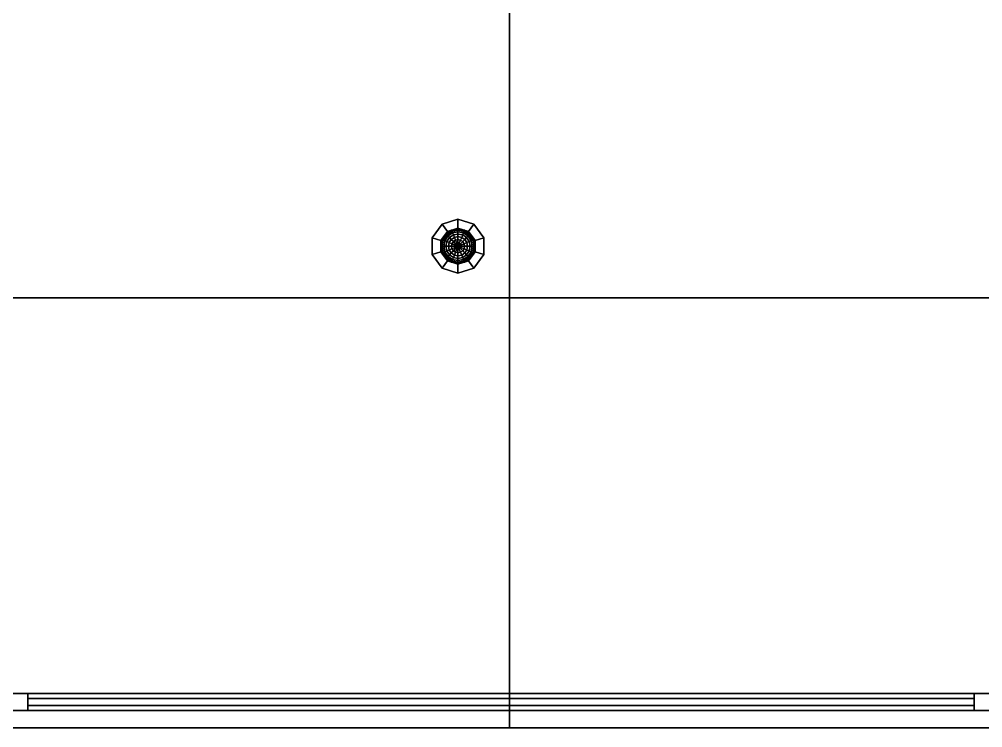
# Model space of a CAD drawing. Header units: millimetres. Extents: x -11 to 11, y -5.8 to 5.8.
# Drawn here: x 5.725 to 8.525, y -4.263 to -2.203 of the extents above; entities that cross this region are included whole.
import ezdxf

# ---------------------------------------------------------------- set-up
doc = ezdxf.new("R2010")
doc.units = ezdxf.units.MM
for name, color, linetype in [('copertura', 8, 'Continuous'), ('cromato', 251, 'Continuous'), ('lampada', 7, 'Continuous'), ('pavimento_balcone', 254, 'Continuous'), ('pavimento_pt', 7, 'Continuous'), ('ringhiera', 251, 'Continuous'), ('rolf', 254, 'Continuous'), ('solaio', 7, 'Continuous'), ('vetro_pannello', 248, 'Continuous')]:
    doc.layers.add(name, color=color, linetype=linetype)

msp = doc.modelspace()

# ---------------------------------------------------------------- linework, layer by layer
at = {"layer": 'copertura'}
for points in [[(0, -0.0125, 6.3), (0, -4.2625, 6.3), (11, -4.2625, 6.3), (11, -0.0125, 6.3)], [(7.15, -4.2625, 6.3), (3.3, -4.2625, 6.3), (3.3, -4.2625, 5.8), (7, -4.2625, 5.8)], [(11, -4.2625, 6.3), (7.15, -4.2625, 6.3), (7, -4.2625, 5.8), (10.7, -4.2625, 5.8)]]:
    msp.add_3dface(points, dxfattribs=at)
at = {"layer": 'cromato'}
for points in [[(6.9691, -2.82, 2.7), (6.9537, -2.7987, 2.7), (6.925, -2.8382, 2.7), (6.95, -2.8463, 2.7)], [(6.95, -2.8463, 2.675), (6.925, -2.8382, 2.675), (6.9537, -2.7987, 2.675), (6.9691, -2.82, 2.675)], [(6.925, -2.8382, 2.7), (6.9537, -2.7987, 2.7), (6.9537, -2.7987, 2.675), (6.925, -2.8382, 2.675)], [(6.9691, -2.82, 5.7), (6.9537, -2.7987, 5.7), (6.925, -2.8382, 5.7), (6.95, -2.8463, 5.7)], [(6.95, -2.8463, 5.675), (6.925, -2.8382, 5.675), (6.9537, -2.7987, 5.675), (6.9691, -2.82, 5.675)], [(6.925, -2.8382, 5.7), (6.9537, -2.7987, 5.7), (6.9537, -2.7987, 5.675), (6.925, -2.8382, 5.675)], [(7, -2.81, 2.7), (7, -2.7837, 2.7), (6.9537, -2.7987, 2.7), (6.9691, -2.82, 2.7)], [(6.9691, -2.82, 2.675), (6.9537, -2.7987, 2.675), (7, -2.7837, 2.675), (7, -2.81, 2.675)], [(6.9537, -2.7987, 2.7), (7, -2.7837, 2.7), (7, -2.7837, 2.675), (6.9537, -2.7987, 2.675)], [(7, -2.81, 5.7), (7, -2.7837, 5.7), (6.9537, -2.7987, 5.7), (6.9691, -2.82, 5.7)], [(6.9691, -2.82, 5.675), (6.9537, -2.7987, 5.675), (7, -2.7837, 5.675), (7, -2.81, 5.675)], [(6.9537, -2.7987, 5.7), (7, -2.7837, 5.7), (7, -2.7837, 5.675), (6.9537, -2.7987, 5.675)], [(6.9691, -2.82, 2.7), (6.9537, -2.7987, 2.7), (6.9537, -2.7987, 2.675), (6.9691, -2.82, 2.675)], [(6.9537, -2.7987, 2.7), (6.9691, -2.82, 2.7), (6.9691, -2.82, 2.675), (6.9537, -2.7987, 2.675)], [(6.9691, -2.82, 5.7), (6.9537, -2.7987, 5.7), (6.9537, -2.7987, 5.675), (6.9691, -2.82, 5.675)], [(6.9537, -2.7987, 5.7), (6.9691, -2.82, 5.7), (6.9691, -2.82, 5.675), (6.9537, -2.7987, 5.675)], [(7.0309, -2.82, 2.7), (7.0464, -2.7987, 2.7), (7, -2.7837, 2.7), (7, -2.81, 2.7)], [(7, -2.81, 2.675), (7, -2.7837, 2.675), (7.0464, -2.7987, 2.675), (7.0309, -2.82, 2.675)], [(7, -2.81, 2.7), (7, -2.7837, 2.7), (7, -2.7837, 2.675), (7, -2.81, 2.675)], [(7, -2.7837, 2.7), (7.0464, -2.7987, 2.7), (7.0464, -2.7987, 2.675), (7, -2.7837, 2.675)], [(7, -2.7837, 2.7), (7, -2.81, 2.7), (7, -2.81, 2.675), (7, -2.7837, 2.675)], [(7.0309, -2.82, 5.7), (7.0464, -2.7987, 5.7), (7, -2.7837, 5.7), (7, -2.81, 5.7)], [(7, -2.81, 5.675), (7, -2.7837, 5.675), (7.0464, -2.7987, 5.675), (7.0309, -2.82, 5.675)], [(7, -2.81, 5.7), (7, -2.7837, 5.7), (7, -2.7837, 5.675), (7, -2.81, 5.675)], [(7, -2.7837, 5.7), (7.0464, -2.7987, 5.7), (7.0464, -2.7987, 5.675), (7, -2.7837, 5.675)], [(7, -2.7837, 5.7), (7, -2.81, 5.7), (7, -2.81, 5.675), (7, -2.7837, 5.675)], [(7.0464, -2.7987, 2.7), (7.0309, -2.82, 2.7), (7.0309, -2.82, 2.675), (7.0464, -2.7987, 2.675)], [(7.05, -2.8463, 2.7), (7.075, -2.8382, 2.7), (7.0464, -2.7987, 2.7), (7.0309, -2.82, 2.7)], [(7.0309, -2.82, 2.675), (7.0464, -2.7987, 2.675), (7.075, -2.8382, 2.675), (7.05, -2.8463, 2.675)], [(7.0309, -2.82, 2.7), (7.0464, -2.7987, 2.7), (7.0464, -2.7987, 2.675), (7.0309, -2.82, 2.675)], [(7.0464, -2.7987, 5.7), (7.0309, -2.82, 5.7), (7.0309, -2.82, 5.675), (7.0464, -2.7987, 5.675)], [(7.05, -2.8463, 5.7), (7.075, -2.8382, 5.7), (7.0464, -2.7987, 5.7), (7.0309, -2.82, 5.7)], [(7.0309, -2.82, 5.675), (7.0464, -2.7987, 5.675), (7.075, -2.8382, 5.675), (7.05, -2.8463, 5.675)], [(7.0309, -2.82, 5.7), (7.0464, -2.7987, 5.7), (7.0464, -2.7987, 5.675), (7.0309, -2.82, 5.675)], [(7.0464, -2.7987, 2.7), (7.075, -2.8382, 2.7), (7.075, -2.8382, 2.675), (7.0464, -2.7987, 2.675)], [(7.0464, -2.7987, 5.7), (7.075, -2.8382, 5.7), (7.075, -2.8382, 5.675), (7.0464, -2.7987, 5.675)], [(6.9691, -2.82, 2.675), (6.95, -2.8463, 2.675), (6.95, -2.8463, 2.7), (6.9691, -2.82, 2.7)], [(6.9691, -2.82, 5.675), (6.95, -2.8463, 5.675), (6.95, -2.8463, 5.7), (6.9691, -2.82, 5.7)], [(7, -2.81, 2.675), (6.9691, -2.82, 2.675), (6.9691, -2.82, 2.7), (7, -2.81, 2.7)], [(7, -2.81, 5.675), (6.9691, -2.82, 5.675), (6.9691, -2.82, 5.7), (7, -2.81, 5.7)], [(7.0309, -2.82, 2.675), (7, -2.81, 2.675), (7, -2.81, 2.7), (7.0309, -2.82, 2.7)], [(7.0309, -2.82, 5.675), (7, -2.81, 5.675), (7, -2.81, 5.7), (7.0309, -2.82, 5.7)], [(7.05, -2.8463, 2.675), (7.0309, -2.82, 2.675), (7.0309, -2.82, 2.7), (7.05, -2.8463, 2.7)], [(7.05, -2.8463, 5.675), (7.0309, -2.82, 5.675), (7.0309, -2.82, 5.7), (7.05, -2.8463, 5.7)], [(6.95, -2.8463, 2.7), (6.925, -2.8382, 2.7), (6.925, -2.8382, 2.675), (6.95, -2.8463, 2.675)], [(6.95, -2.8788, 2.7), (6.925, -2.8869, 2.7), (6.925, -2.8382, 2.7), (6.95, -2.8463, 2.7)], [(6.95, -2.8463, 2.675), (6.925, -2.8382, 2.675), (6.925, -2.8869, 2.675), (6.95, -2.8788, 2.675)], [(6.95, -2.8463, 2.7), (6.925, -2.8382, 2.7), (6.925, -2.8382, 2.675), (6.95, -2.8463, 2.675)], [(6.925, -2.8382, 2.7), (6.925, -2.8869, 2.7), (6.925, -2.8869, 2.675), (6.925, -2.8382, 2.675)], [(6.95, -2.8463, 5.7), (6.925, -2.8382, 5.7), (6.925, -2.8382, 5.675), (6.95, -2.8463, 5.675)], [(6.95, -2.8788, 5.7), (6.925, -2.8869, 5.7), (6.925, -2.8382, 5.7), (6.95, -2.8463, 5.7)], [(6.95, -2.8463, 5.675), (6.925, -2.8382, 5.675), (6.925, -2.8869, 5.675), (6.95, -2.8788, 5.675)], [(6.95, -2.8463, 5.7), (6.925, -2.8382, 5.7), (6.925, -2.8382, 5.675), (6.95, -2.8463, 5.675)], [(6.925, -2.8382, 5.7), (6.925, -2.8869, 5.7), (6.925, -2.8869, 5.675), (6.925, -2.8382, 5.675)], [(6.95, -2.8788, 2.675), (6.95, -2.8463, 2.675), (6.95, -2.8463, 2.7), (6.95, -2.8788, 2.7)], [(6.95, -2.8788, 5.675), (6.95, -2.8463, 5.675), (6.95, -2.8463, 5.7), (6.95, -2.8788, 5.7)], [(7.05, -2.8788, 2.7), (7.075, -2.8869, 2.7), (7.075, -2.8382, 2.7), (7.05, -2.8463, 2.7)], [(7.05, -2.8463, 2.675), (7.075, -2.8382, 2.675), (7.075, -2.8869, 2.675), (7.05, -2.8788, 2.675)], [(7.05, -2.8463, 2.7), (7.075, -2.8382, 2.7), (7.075, -2.8382, 2.675), (7.05, -2.8463, 2.675)], [(7.075, -2.8382, 2.7), (7.05, -2.8463, 2.7), (7.05, -2.8463, 2.675), (7.075, -2.8382, 2.675)], [(7.05, -2.8788, 5.7), (7.075, -2.8869, 5.7), (7.075, -2.8382, 5.7), (7.05, -2.8463, 5.7)], [(7.05, -2.8463, 5.675), (7.075, -2.8382, 5.675), (7.075, -2.8869, 5.675), (7.05, -2.8788, 5.675)], [(7.05, -2.8463, 5.7), (7.075, -2.8382, 5.7), (7.075, -2.8382, 5.675), (7.05, -2.8463, 5.675)], [(7.075, -2.8382, 5.7), (7.05, -2.8463, 5.7), (7.05, -2.8463, 5.675), (7.075, -2.8382, 5.675)], [(7.05, -2.8788, 2.675), (7.05, -2.8463, 2.675), (7.05, -2.8463, 2.7), (7.05, -2.8788, 2.7)], [(7.05, -2.8788, 5.675), (7.05, -2.8463, 5.675), (7.05, -2.8463, 5.7), (7.05, -2.8788, 5.7)], [(7.075, -2.8382, 2.7), (7.075, -2.8869, 2.7), (7.075, -2.8869, 2.675), (7.075, -2.8382, 2.675)], [(7.075, -2.8382, 5.7), (7.075, -2.8869, 5.7), (7.075, -2.8869, 5.675), (7.075, -2.8382, 5.675)], [(6.925, -2.8869, 2.7), (6.95, -2.8788, 2.7), (6.95, -2.8788, 2.675), (6.925, -2.8869, 2.675)], [(6.9691, -2.9051, 2.7), (6.9537, -2.9263, 2.7), (6.925, -2.8869, 2.7), (6.95, -2.8788, 2.7)], [(6.95, -2.8788, 2.675), (6.925, -2.8869, 2.675), (6.9537, -2.9263, 2.675), (6.9691, -2.9051, 2.675)], [(6.95, -2.8788, 2.7), (6.925, -2.8869, 2.7), (6.925, -2.8869, 2.675), (6.95, -2.8788, 2.675)], [(6.925, -2.8869, 5.7), (6.95, -2.8788, 5.7), (6.95, -2.8788, 5.675), (6.925, -2.8869, 5.675)], [(6.9691, -2.9051, 5.7), (6.9537, -2.9263, 5.7), (6.925, -2.8869, 5.7), (6.95, -2.8788, 5.7)], [(6.95, -2.8788, 5.675), (6.925, -2.8869, 5.675), (6.9537, -2.9263, 5.675), (6.9691, -2.9051, 5.675)], [(6.95, -2.8788, 5.7), (6.925, -2.8869, 5.7), (6.925, -2.8869, 5.675), (6.95, -2.8788, 5.675)], [(6.9691, -2.9051, 2.675), (6.95, -2.8788, 2.675), (6.95, -2.8788, 2.7), (6.9691, -2.9051, 2.7)], [(6.9691, -2.9051, 5.675), (6.95, -2.8788, 5.675), (6.95, -2.8788, 5.7), (6.9691, -2.9051, 5.7)], [(7.05, -2.8788, 2.7), (7.075, -2.8869, 2.7), (7.0464, -2.9263, 2.7), (7.0309, -2.9051, 2.7)], [(7.0309, -2.9051, 2.675), (7.0464, -2.9263, 2.675), (7.075, -2.8869, 2.675), (7.05, -2.8788, 2.675)], [(7.05, -2.8788, 2.675), (7.0309, -2.9051, 2.675), (7.0309, -2.9051, 2.7), (7.05, -2.8788, 2.7)], [(7.05, -2.8788, 5.7), (7.075, -2.8869, 5.7), (7.0464, -2.9263, 5.7), (7.0309, -2.9051, 5.7)], [(7.0309, -2.9051, 5.675), (7.0464, -2.9263, 5.675), (7.075, -2.8869, 5.675), (7.05, -2.8788, 5.675)], [(7.05, -2.8788, 5.675), (7.0309, -2.9051, 5.675), (7.0309, -2.9051, 5.7), (7.05, -2.8788, 5.7)], [(7.075, -2.8869, 2.7), (7.05, -2.8788, 2.7), (7.05, -2.8788, 2.675), (7.075, -2.8869, 2.675)], [(7.075, -2.8869, 2.7), (7.05, -2.8788, 2.7), (7.05, -2.8788, 2.675), (7.075, -2.8869, 2.675)], [(7.075, -2.8869, 5.7), (7.05, -2.8788, 5.7), (7.05, -2.8788, 5.675), (7.075, -2.8869, 5.675)], [(7.075, -2.8869, 5.7), (7.05, -2.8788, 5.7), (7.05, -2.8788, 5.675), (7.075, -2.8869, 5.675)], [(6.925, -2.8869, 2.7), (6.9537, -2.9263, 2.7), (6.9537, -2.9263, 2.675), (6.925, -2.8869, 2.675)], [(6.925, -2.8869, 5.7), (6.9537, -2.9263, 5.7), (6.9537, -2.9263, 5.675), (6.925, -2.8869, 5.675)], [(6.9537, -2.9263, 2.7), (6.9691, -2.9051, 2.7), (6.9691, -2.9051, 2.675), (6.9537, -2.9263, 2.675)], [(7, -2.9151, 2.7), (7, -2.9414, 2.7), (6.9537, -2.9263, 2.7), (6.9691, -2.9051, 2.7)], [(6.9691, -2.9051, 2.675), (6.9537, -2.9263, 2.675), (7, -2.9414, 2.675), (7, -2.9151, 2.675)], [(6.9691, -2.9051, 2.7), (6.9537, -2.9263, 2.7), (6.9537, -2.9263, 2.675), (6.9691, -2.9051, 2.675)], [(6.9537, -2.9263, 5.7), (6.9691, -2.9051, 5.7), (6.9691, -2.9051, 5.675), (6.9537, -2.9263, 5.675)], [(7, -2.9151, 5.7), (7, -2.9414, 5.7), (6.9537, -2.9263, 5.7), (6.9691, -2.9051, 5.7)], [(6.9691, -2.9051, 5.675), (6.9537, -2.9263, 5.675), (7, -2.9414, 5.675), (7, -2.9151, 5.675)], [(6.9691, -2.9051, 5.7), (6.9537, -2.9263, 5.7), (6.9537, -2.9263, 5.675), (6.9691, -2.9051, 5.675)], [(7, -2.9151, 2.675), (6.9691, -2.9051, 2.675), (6.9691, -2.9051, 2.7), (7, -2.9151, 2.7)], [(7, -2.9151, 5.675), (6.9691, -2.9051, 5.675), (6.9691, -2.9051, 5.7), (7, -2.9151, 5.7)], [(7.0309, -2.9051, 2.7), (7.0464, -2.9263, 2.7), (7, -2.9414, 2.7), (7, -2.9151, 2.7)], [(7, -2.9151, 2.675), (7, -2.9414, 2.675), (7.0464, -2.9263, 2.675), (7.0309, -2.9051, 2.675)], [(7.0309, -2.9051, 2.675), (7, -2.9151, 2.675), (7, -2.9151, 2.7), (7.0309, -2.9051, 2.7)], [(7.0309, -2.9051, 5.7), (7.0464, -2.9263, 5.7), (7, -2.9414, 5.7), (7, -2.9151, 5.7)], [(7, -2.9151, 5.675), (7, -2.9414, 5.675), (7.0464, -2.9263, 5.675), (7.0309, -2.9051, 5.675)], [(7.0309, -2.9051, 5.675), (7, -2.9151, 5.675), (7, -2.9151, 5.7), (7.0309, -2.9051, 5.7)], [(7.0464, -2.9263, 2.7), (7.0309, -2.9051, 2.7), (7.0309, -2.9051, 2.675), (7.0464, -2.9263, 2.675)], [(7.0309, -2.9051, 2.7), (7.0464, -2.9263, 2.7), (7.0464, -2.9263, 2.675), (7.0309, -2.9051, 2.675)], [(7.0464, -2.9263, 5.7), (7.0309, -2.9051, 5.7), (7.0309, -2.9051, 5.675), (7.0464, -2.9263, 5.675)], [(7.0309, -2.9051, 5.7), (7.0464, -2.9263, 5.7), (7.0464, -2.9263, 5.675), (7.0309, -2.9051, 5.675)], [(7.0464, -2.9263, 2.7), (7.075, -2.8869, 2.7), (7.075, -2.8869, 2.675), (7.0464, -2.9263, 2.675)], [(7.0464, -2.9263, 5.7), (7.075, -2.8869, 5.7), (7.075, -2.8869, 5.675), (7.0464, -2.9263, 5.675)], [(6.9537, -2.9263, 2.7), (7, -2.9414, 2.7), (7, -2.9414, 2.675), (6.9537, -2.9263, 2.675)], [(6.9537, -2.9263, 5.7), (7, -2.9414, 5.7), (7, -2.9414, 5.675), (6.9537, -2.9263, 5.675)], [(7, -2.9414, 2.7), (7, -2.9151, 2.7), (7, -2.9151, 2.675), (7, -2.9414, 2.675)], [(7, -2.9151, 2.7), (7, -2.9414, 2.7), (7, -2.9414, 2.675), (7, -2.9151, 2.675)], [(7, -2.9414, 5.7), (7, -2.9151, 5.7), (7, -2.9151, 5.675), (7, -2.9414, 5.675)], [(7, -2.9151, 5.7), (7, -2.9414, 5.7), (7, -2.9414, 5.675), (7, -2.9151, 5.675)], [(7, -2.9414, 2.7), (7.0464, -2.9263, 2.7), (7.0464, -2.9263, 2.675), (7, -2.9414, 2.675)], [(7, -2.9414, 5.7), (7.0464, -2.9263, 5.7), (7.0464, -2.9263, 5.675), (7, -2.9414, 5.675)]]:
    msp.add_3dface(points, dxfattribs=at)
at = {"layer": 'lampada'}
for points in [[(6.9547, -2.8438, 2.6652), (6.9653, -2.8279, 2.6652), (6.9647, -2.8272, 2.675), (6.9538, -2.8434, 2.675)], [(6.9547, -2.8438, 5.6652), (6.9653, -2.8279, 5.6652), (6.9647, -2.8272, 5.675), (6.9538, -2.8434, 5.675)], [(6.9573, -2.8449, 2.6559), (6.9674, -2.8299, 2.6559), (6.9653, -2.8279, 2.6652), (6.9547, -2.8438, 2.6652)], [(6.9573, -2.8449, 5.6559), (6.9674, -2.8299, 5.6559), (6.9653, -2.8279, 5.6652), (6.9547, -2.8438, 5.6652)], [(6.9653, -2.8279, 2.6652), (6.9813, -2.8172, 2.6652), (6.9809, -2.8164, 2.675), (6.9647, -2.8272, 2.675)], [(6.9653, -2.8279, 5.6652), (6.9813, -2.8172, 5.6652), (6.9809, -2.8164, 5.675), (6.9647, -2.8272, 5.675)], [(6.9674, -2.8299, 2.6559), (6.9823, -2.8199, 2.6559), (6.9813, -2.8172, 2.6652), (6.9653, -2.8279, 2.6652)], [(6.9674, -2.8299, 5.6559), (6.9823, -2.8199, 5.6559), (6.9813, -2.8172, 5.6652), (6.9653, -2.8279, 5.6652)], [(6.9706, -2.8332, 2.6472), (6.9841, -2.8241, 2.6472), (6.9823, -2.8199, 2.6559), (6.9674, -2.8299, 2.6559)], [(6.9706, -2.8332, 5.6472), (6.9841, -2.8241, 5.6472), (6.9823, -2.8199, 5.6559), (6.9674, -2.8299, 5.6559)], [(6.975, -2.8375, 2.6396), (6.9865, -2.8299, 2.6396), (6.9841, -2.8241, 2.6472), (6.9706, -2.8332, 2.6472)], [(6.975, -2.8375, 5.6396), (6.9865, -2.8299, 5.6396), (6.9841, -2.8241, 5.6472), (6.9706, -2.8332, 5.6472)], [(6.9813, -2.8172, 2.6652), (7, -2.8135, 2.6652), (7, -2.8125, 2.675), (6.9809, -2.8164, 2.675)], [(6.9813, -2.8172, 5.6652), (7, -2.8135, 5.6652), (7, -2.8125, 5.675), (6.9809, -2.8164, 5.675)], [(6.9823, -2.8199, 2.6559), (7, -2.8164, 2.6559), (7, -2.8135, 2.6652), (6.9813, -2.8172, 2.6652)], [(6.9823, -2.8199, 5.6559), (7, -2.8164, 5.6559), (7, -2.8135, 5.6652), (6.9813, -2.8172, 5.6652)], [(6.9841, -2.8241, 2.6472), (7, -2.821, 2.6472), (7, -2.8164, 2.6559), (6.9823, -2.8199, 2.6559)], [(6.9841, -2.8241, 5.6472), (7, -2.821, 5.6472), (7, -2.8164, 5.6559), (6.9823, -2.8199, 5.6559)], [(6.9865, -2.8299, 2.6396), (7, -2.8272, 2.6396), (7, -2.821, 2.6472), (6.9841, -2.8241, 2.6472)], [(6.9865, -2.8299, 5.6396), (7, -2.8272, 5.6396), (7, -2.821, 5.6472), (6.9841, -2.8241, 5.6472)], [(6.9894, -2.8369, 2.6334), (7, -2.8348, 2.6334), (7, -2.8272, 2.6396), (6.9865, -2.8299, 2.6396)], [(6.9894, -2.8369, 5.6334), (7, -2.8348, 5.6334), (7, -2.8272, 5.6396), (6.9865, -2.8299, 5.6396)], [(7, -2.8135, 2.6652), (7.0188, -2.8172, 2.6652), (7.0192, -2.8164, 2.675), (7, -2.8125, 2.675)], [(7, -2.8135, 5.6652), (7.0188, -2.8172, 5.6652), (7.0192, -2.8164, 5.675), (7, -2.8125, 5.675)], [(7, -2.8164, 2.6559), (7.0177, -2.8199, 2.6559), (7.0188, -2.8172, 2.6652), (7, -2.8135, 2.6652)], [(7, -2.8164, 5.6559), (7.0177, -2.8199, 5.6559), (7.0188, -2.8172, 5.6652), (7, -2.8135, 5.6652)], [(7, -2.821, 2.6472), (7.0159, -2.8241, 2.6472), (7.0177, -2.8199, 2.6559), (7, -2.8164, 2.6559)], [(7, -2.821, 5.6472), (7.0159, -2.8241, 5.6472), (7.0177, -2.8199, 5.6559), (7, -2.8164, 5.6559)], [(7, -2.8272, 2.6396), (7.0136, -2.8299, 2.6396), (7.0159, -2.8241, 2.6472), (7, -2.821, 2.6472)], [(7, -2.8272, 5.6396), (7.0136, -2.8299, 5.6396), (7.0159, -2.8241, 5.6472), (7, -2.821, 5.6472)], [(7, -2.8348, 2.6334), (7.0107, -2.8369, 2.6334), (7.0136, -2.8299, 2.6396), (7, -2.8272, 2.6396)], [(7, -2.8348, 5.6334), (7.0107, -2.8369, 5.6334), (7.0136, -2.8299, 5.6396), (7, -2.8272, 5.6396)], [(7.0136, -2.8299, 2.6396), (7.025, -2.8375, 2.6396), (7.0294, -2.8332, 2.6472), (7.0159, -2.8241, 2.6472)], [(7.0136, -2.8299, 5.6396), (7.025, -2.8375, 5.6396), (7.0294, -2.8332, 5.6472), (7.0159, -2.8241, 5.6472)], [(7.0159, -2.8241, 2.6472), (7.0294, -2.8332, 2.6472), (7.0327, -2.8299, 2.6559), (7.0177, -2.8199, 2.6559)], [(7.0159, -2.8241, 5.6472), (7.0294, -2.8332, 5.6472), (7.0327, -2.8299, 5.6559), (7.0177, -2.8199, 5.6559)], [(7.0177, -2.8199, 2.6559), (7.0327, -2.8299, 2.6559), (7.0347, -2.8279, 2.6652), (7.0188, -2.8172, 2.6652)], [(7.0177, -2.8199, 5.6559), (7.0327, -2.8299, 5.6559), (7.0347, -2.8279, 5.6652), (7.0188, -2.8172, 5.6652)], [(7.0188, -2.8172, 2.6652), (7.0347, -2.8279, 2.6652), (7.0354, -2.8272, 2.675), (7.0192, -2.8164, 2.675)], [(7.0188, -2.8172, 5.6652), (7.0347, -2.8279, 5.6652), (7.0354, -2.8272, 5.675), (7.0192, -2.8164, 5.675)], [(7.0327, -2.8299, 2.6559), (7.0427, -2.8449, 2.6559), (7.0453, -2.8438, 2.6652), (7.0347, -2.8279, 2.6652)], [(7.0327, -2.8299, 5.6559), (7.0427, -2.8449, 5.6559), (7.0453, -2.8438, 5.6652), (7.0347, -2.8279, 5.6652)], [(7.0347, -2.8279, 2.6652), (7.0453, -2.8438, 2.6652), (7.0462, -2.8434, 2.675), (7.0354, -2.8272, 2.675)], [(7.0347, -2.8279, 5.6652), (7.0453, -2.8438, 5.6652), (7.0462, -2.8434, 5.675), (7.0354, -2.8272, 5.675)], [(6.951, -2.8625, 2.6652), (6.9547, -2.8438, 2.6652), (6.9538, -2.8434, 2.675), (6.95, -2.8625, 2.675)], [(6.951, -2.8625, 5.6652), (6.9547, -2.8438, 5.6652), (6.9538, -2.8434, 5.675), (6.95, -2.8625, 5.675)], [(6.9538, -2.8625, 2.6559), (6.9573, -2.8449, 2.6559), (6.9547, -2.8438, 2.6652), (6.951, -2.8625, 2.6652)], [(6.9538, -2.8625, 5.6559), (6.9573, -2.8449, 5.6559), (6.9547, -2.8438, 5.6652), (6.951, -2.8625, 5.6652)], [(6.9584, -2.8625, 2.6472), (6.9616, -2.8466, 2.6472), (6.9573, -2.8449, 2.6559), (6.9538, -2.8625, 2.6559)], [(6.9584, -2.8625, 5.6472), (6.9616, -2.8466, 5.6472), (6.9573, -2.8449, 5.6559), (6.9538, -2.8625, 5.6559)], [(6.9616, -2.8466, 2.6472), (6.9706, -2.8332, 2.6472), (6.9674, -2.8299, 2.6559), (6.9573, -2.8449, 2.6559)], [(6.9616, -2.8466, 5.6472), (6.9706, -2.8332, 5.6472), (6.9674, -2.8299, 5.6559), (6.9573, -2.8449, 5.6559)], [(6.9647, -2.8625, 2.6396), (6.9674, -2.849, 2.6396), (6.9616, -2.8466, 2.6472), (6.9584, -2.8625, 2.6472)], [(6.9647, -2.8625, 5.6396), (6.9674, -2.849, 5.6396), (6.9616, -2.8466, 5.6472), (6.9584, -2.8625, 5.6472)], [(6.9674, -2.849, 2.6396), (6.975, -2.8375, 2.6396), (6.9706, -2.8332, 2.6472), (6.9616, -2.8466, 2.6472)], [(6.9674, -2.849, 5.6396), (6.975, -2.8375, 5.6396), (6.9706, -2.8332, 5.6472), (6.9616, -2.8466, 5.6472)], [(6.9722, -2.8625, 2.6334), (6.9744, -2.8519, 2.6334), (6.9674, -2.849, 2.6396), (6.9647, -2.8625, 2.6396)], [(6.9722, -2.8625, 5.6334), (6.9744, -2.8519, 5.6334), (6.9674, -2.849, 5.6396), (6.9647, -2.8625, 5.6396)], [(6.9744, -2.8519, 2.6334), (6.9804, -2.8429, 2.6334), (6.975, -2.8375, 2.6396), (6.9674, -2.849, 2.6396)], [(6.9744, -2.8519, 5.6334), (6.9804, -2.8429, 5.6334), (6.975, -2.8375, 5.6396), (6.9674, -2.849, 5.6396)], [(6.9809, -2.8625, 2.6288), (6.9823, -2.8552, 2.6288), (6.9744, -2.8519, 2.6334), (6.9722, -2.8625, 2.6334)], [(6.9809, -2.8625, 5.6288), (6.9823, -2.8552, 5.6288), (6.9744, -2.8519, 5.6334), (6.9722, -2.8625, 5.6334)], [(6.9823, -2.8552, 2.6288), (6.9865, -2.849, 2.6288), (6.9804, -2.8429, 2.6334), (6.9744, -2.8519, 2.6334)], [(6.9823, -2.8552, 5.6288), (6.9865, -2.849, 5.6288), (6.9804, -2.8429, 5.6334), (6.9744, -2.8519, 5.6334)], [(6.9804, -2.8429, 2.6334), (6.9894, -2.8369, 2.6334), (6.9865, -2.8299, 2.6396), (6.975, -2.8375, 2.6396)], [(6.9804, -2.8429, 5.6334), (6.9894, -2.8369, 5.6334), (6.9865, -2.8299, 5.6396), (6.975, -2.8375, 5.6396)], [(6.9865, -2.849, 2.6288), (6.9927, -2.8449, 2.6288), (6.9894, -2.8369, 2.6334), (6.9804, -2.8429, 2.6334)], [(6.9865, -2.849, 5.6288), (6.9927, -2.8449, 5.6288), (6.9894, -2.8369, 5.6334), (6.9804, -2.8429, 5.6334)], [(6.9903, -2.8625, 2.626), (6.991, -2.8588, 2.626), (6.9823, -2.8552, 2.6288), (6.9809, -2.8625, 2.6288)], [(6.9903, -2.8625, 5.626), (6.991, -2.8588, 5.626), (6.9823, -2.8552, 5.6288), (6.9809, -2.8625, 5.6288)], [(6.991, -2.8588, 2.626), (6.9931, -2.8557, 2.626), (6.9865, -2.849, 2.6288), (6.9823, -2.8552, 2.6288)], [(6.991, -2.8588, 5.626), (6.9931, -2.8557, 5.626), (6.9865, -2.849, 5.6288), (6.9823, -2.8552, 5.6288)], [(6.9931, -2.8557, 2.626), (6.9963, -2.8535, 2.626), (6.9927, -2.8449, 2.6288), (6.9865, -2.849, 2.6288)], [(6.9931, -2.8557, 5.626), (6.9963, -2.8535, 5.626), (6.9927, -2.8449, 5.6288), (6.9865, -2.849, 5.6288)], [(6.9927, -2.8449, 2.6288), (7, -2.8434, 2.6288), (7, -2.8348, 2.6334), (6.9894, -2.8369, 2.6334)], [(6.9927, -2.8449, 5.6288), (7, -2.8434, 5.6288), (7, -2.8348, 5.6334), (6.9894, -2.8369, 5.6334)], [(7, -2.8625, 2.625), (7, -2.8625, 2.625), (6.9931, -2.8557, 2.626), (6.991, -2.8588, 2.626)], [(7, -2.8625, 5.625), (7, -2.8625, 5.625), (6.9931, -2.8557, 5.626), (6.991, -2.8588, 5.626)], [(6.9963, -2.8535, 2.626), (7, -2.8528, 2.626), (7, -2.8434, 2.6288), (6.9927, -2.8449, 2.6288)], [(6.9963, -2.8535, 5.626), (7, -2.8528, 5.626), (7, -2.8434, 5.6288), (6.9927, -2.8449, 5.6288)], [(7, -2.8625, 2.625), (7, -2.8625, 2.625), (6.9963, -2.8535, 2.626), (6.9931, -2.8557, 2.626)], [(7, -2.8625, 5.625), (7, -2.8625, 5.625), (6.9963, -2.8535, 5.626), (6.9931, -2.8557, 5.626)], [(7, -2.8625, 2.625), (7, -2.8625, 2.625), (7, -2.8528, 2.626), (6.9963, -2.8535, 2.626)], [(7, -2.8625, 5.625), (7, -2.8625, 5.625), (7, -2.8528, 5.626), (6.9963, -2.8535, 5.626)], [(7, -2.8434, 2.6288), (7.0073, -2.8449, 2.6288), (7.0107, -2.8369, 2.6334), (7, -2.8348, 2.6334)], [(7, -2.8434, 5.6288), (7.0073, -2.8449, 5.6288), (7.0107, -2.8369, 5.6334), (7, -2.8348, 5.6334)], [(7, -2.8528, 2.626), (7.0038, -2.8535, 2.626), (7.0073, -2.8449, 2.6288), (7, -2.8434, 2.6288)], [(7, -2.8528, 5.626), (7.0038, -2.8535, 5.626), (7.0073, -2.8449, 5.6288), (7, -2.8434, 5.6288)], [(7, -2.8625, 2.625), (7, -2.8625, 2.625), (7.0038, -2.8535, 2.626), (7, -2.8528, 2.626)], [(7, -2.8625, 5.625), (7, -2.8625, 5.625), (7.0038, -2.8535, 5.626), (7, -2.8528, 5.626)], [(7, -2.8625, 2.625), (7, -2.8625, 2.625), (7.0069, -2.8557, 2.626), (7.0038, -2.8535, 2.626)], [(7, -2.8625, 5.625), (7, -2.8625, 5.625), (7.0069, -2.8557, 5.626), (7.0038, -2.8535, 5.626)], [(7, -2.8625, 2.625), (7, -2.8625, 2.625), (7.009, -2.8588, 2.626), (7.0069, -2.8557, 2.626)], [(7, -2.8625, 5.625), (7, -2.8625, 5.625), (7.009, -2.8588, 5.626), (7.0069, -2.8557, 5.626)], [(7.0038, -2.8535, 2.626), (7.0069, -2.8557, 2.626), (7.0136, -2.849, 2.6288), (7.0073, -2.8449, 2.6288)], [(7.0038, -2.8535, 5.626), (7.0069, -2.8557, 5.626), (7.0136, -2.849, 5.6288), (7.0073, -2.8449, 5.6288)], [(7.0069, -2.8557, 2.626), (7.009, -2.8588, 2.626), (7.0177, -2.8552, 2.6288), (7.0136, -2.849, 2.6288)], [(7.0069, -2.8557, 5.626), (7.009, -2.8588, 5.626), (7.0177, -2.8552, 5.6288), (7.0136, -2.849, 5.6288)], [(7.0073, -2.8449, 2.6288), (7.0136, -2.849, 2.6288), (7.0197, -2.8429, 2.6334), (7.0107, -2.8369, 2.6334)], [(7.0073, -2.8449, 5.6288), (7.0136, -2.849, 5.6288), (7.0197, -2.8429, 5.6334), (7.0107, -2.8369, 5.6334)], [(7.009, -2.8588, 2.626), (7.0098, -2.8625, 2.626), (7.0192, -2.8625, 2.6288), (7.0177, -2.8552, 2.6288)], [(7.009, -2.8588, 5.626), (7.0098, -2.8625, 5.626), (7.0192, -2.8625, 5.6288), (7.0177, -2.8552, 5.6288)], [(7.0107, -2.8369, 2.6334), (7.0197, -2.8429, 2.6334), (7.025, -2.8375, 2.6396), (7.0136, -2.8299, 2.6396)], [(7.0107, -2.8369, 5.6334), (7.0197, -2.8429, 5.6334), (7.025, -2.8375, 5.6396), (7.0136, -2.8299, 5.6396)], [(7.0136, -2.849, 2.6288), (7.0177, -2.8552, 2.6288), (7.0257, -2.8519, 2.6334), (7.0197, -2.8429, 2.6334)], [(7.0136, -2.849, 5.6288), (7.0177, -2.8552, 5.6288), (7.0257, -2.8519, 5.6334), (7.0197, -2.8429, 5.6334)], [(7.0177, -2.8552, 2.6288), (7.0192, -2.8625, 2.6288), (7.0278, -2.8625, 2.6334), (7.0257, -2.8519, 2.6334)], [(7.0177, -2.8552, 5.6288), (7.0192, -2.8625, 5.6288), (7.0278, -2.8625, 5.6334), (7.0257, -2.8519, 5.6334)], [(7.0197, -2.8429, 2.6334), (7.0257, -2.8519, 2.6334), (7.0327, -2.849, 2.6396), (7.025, -2.8375, 2.6396)], [(7.0197, -2.8429, 5.6334), (7.0257, -2.8519, 5.6334), (7.0327, -2.849, 5.6396), (7.025, -2.8375, 5.6396)], [(7.025, -2.8375, 2.6396), (7.0327, -2.849, 2.6396), (7.0384, -2.8466, 2.6472), (7.0294, -2.8332, 2.6472)], [(7.025, -2.8375, 5.6396), (7.0327, -2.849, 5.6396), (7.0384, -2.8466, 5.6472), (7.0294, -2.8332, 5.6472)], [(7.0257, -2.8519, 2.6334), (7.0278, -2.8625, 2.6334), (7.0354, -2.8625, 2.6396), (7.0327, -2.849, 2.6396)], [(7.0257, -2.8519, 5.6334), (7.0278, -2.8625, 5.6334), (7.0354, -2.8625, 5.6396), (7.0327, -2.849, 5.6396)], [(7.0294, -2.8332, 2.6472), (7.0384, -2.8466, 2.6472), (7.0427, -2.8449, 2.6559), (7.0327, -2.8299, 2.6559)], [(7.0294, -2.8332, 5.6472), (7.0384, -2.8466, 5.6472), (7.0427, -2.8449, 5.6559), (7.0327, -2.8299, 5.6559)], [(7.0327, -2.849, 2.6396), (7.0354, -2.8625, 2.6396), (7.0416, -2.8625, 2.6472), (7.0384, -2.8466, 2.6472)], [(7.0327, -2.849, 5.6396), (7.0354, -2.8625, 5.6396), (7.0416, -2.8625, 5.6472), (7.0384, -2.8466, 5.6472)], [(7.0384, -2.8466, 2.6472), (7.0416, -2.8625, 2.6472), (7.0462, -2.8625, 2.6559), (7.0427, -2.8449, 2.6559)], [(7.0384, -2.8466, 5.6472), (7.0416, -2.8625, 5.6472), (7.0462, -2.8625, 5.6559), (7.0427, -2.8449, 5.6559)], [(7.0427, -2.8449, 2.6559), (7.0462, -2.8625, 2.6559), (7.0491, -2.8625, 2.6652), (7.0453, -2.8438, 2.6652)], [(7.0427, -2.8449, 5.6559), (7.0462, -2.8625, 5.6559), (7.0491, -2.8625, 5.6652), (7.0453, -2.8438, 5.6652)], [(7.0453, -2.8438, 2.6652), (7.0491, -2.8625, 2.6652), (7.05, -2.8625, 2.675), (7.0462, -2.8434, 2.675)], [(7.0453, -2.8438, 5.6652), (7.0491, -2.8625, 5.6652), (7.05, -2.8625, 5.675), (7.0462, -2.8434, 5.675)], [(6.9547, -2.8813, 2.6652), (6.951, -2.8625, 2.6652), (6.95, -2.8625, 2.675), (6.9538, -2.8817, 2.675)], [(6.9547, -2.8813, 5.6652), (6.951, -2.8625, 5.6652), (6.95, -2.8625, 5.675), (6.9538, -2.8817, 5.675)], [(6.9573, -2.8802, 2.6559), (6.9538, -2.8625, 2.6559), (6.951, -2.8625, 2.6652), (6.9547, -2.8813, 2.6652)], [(6.9573, -2.8802, 5.6559), (6.9538, -2.8625, 5.6559), (6.951, -2.8625, 5.6652), (6.9547, -2.8813, 5.6652)], [(6.9616, -2.8785, 2.6472), (6.9584, -2.8625, 2.6472), (6.9538, -2.8625, 2.6559), (6.9573, -2.8802, 2.6559)], [(6.9616, -2.8785, 5.6472), (6.9584, -2.8625, 5.6472), (6.9538, -2.8625, 5.6559), (6.9573, -2.8802, 5.6559)], [(6.9653, -2.8972, 2.6652), (6.9547, -2.8813, 2.6652), (6.9538, -2.8817, 2.675), (6.9647, -2.8979, 2.675)], [(6.9653, -2.8972, 5.6652), (6.9547, -2.8813, 5.6652), (6.9538, -2.8817, 5.675), (6.9647, -2.8979, 5.675)], [(6.9674, -2.8952, 2.6559), (6.9573, -2.8802, 2.6559), (6.9547, -2.8813, 2.6652), (6.9653, -2.8972, 2.6652)], [(6.9674, -2.8952, 5.6559), (6.9573, -2.8802, 5.6559), (6.9547, -2.8813, 5.6652), (6.9653, -2.8972, 5.6652)], [(6.9706, -2.8919, 2.6472), (6.9616, -2.8785, 2.6472), (6.9573, -2.8802, 2.6559), (6.9674, -2.8952, 2.6559)], [(6.9706, -2.8919, 5.6472), (6.9616, -2.8785, 5.6472), (6.9573, -2.8802, 5.6559), (6.9674, -2.8952, 5.6559)], [(6.9674, -2.8761, 2.6396), (6.9647, -2.8625, 2.6396), (6.9584, -2.8625, 2.6472), (6.9616, -2.8785, 2.6472)], [(6.9674, -2.8761, 5.6396), (6.9647, -2.8625, 5.6396), (6.9584, -2.8625, 5.6472), (6.9616, -2.8785, 5.6472)], [(6.975, -2.8875, 2.6396), (6.9674, -2.8761, 2.6396), (6.9616, -2.8785, 2.6472), (6.9706, -2.8919, 2.6472)], [(6.975, -2.8875, 5.6396), (6.9674, -2.8761, 5.6396), (6.9616, -2.8785, 5.6472), (6.9706, -2.8919, 5.6472)], [(6.9744, -2.8732, 2.6334), (6.9722, -2.8625, 2.6334), (6.9647, -2.8625, 2.6396), (6.9674, -2.8761, 2.6396)], [(6.9744, -2.8732, 5.6334), (6.9722, -2.8625, 5.6334), (6.9647, -2.8625, 5.6396), (6.9674, -2.8761, 5.6396)], [(6.9804, -2.8822, 2.6334), (6.9744, -2.8732, 2.6334), (6.9674, -2.8761, 2.6396), (6.975, -2.8875, 2.6396)], [(6.9804, -2.8822, 5.6334), (6.9744, -2.8732, 5.6334), (6.9674, -2.8761, 5.6396), (6.975, -2.8875, 5.6396)], [(6.9823, -2.8699, 2.6288), (6.9809, -2.8625, 2.6288), (6.9722, -2.8625, 2.6334), (6.9744, -2.8732, 2.6334)], [(6.9823, -2.8699, 5.6288), (6.9809, -2.8625, 5.6288), (6.9722, -2.8625, 5.6334), (6.9744, -2.8732, 5.6334)], [(6.9865, -2.8761, 2.6288), (6.9823, -2.8699, 2.6288), (6.9744, -2.8732, 2.6334), (6.9804, -2.8822, 2.6334)], [(6.9865, -2.8761, 5.6288), (6.9823, -2.8699, 5.6288), (6.9744, -2.8732, 5.6334), (6.9804, -2.8822, 5.6334)], [(6.9894, -2.8882, 2.6334), (6.9804, -2.8822, 2.6334), (6.975, -2.8875, 2.6396), (6.9865, -2.8952, 2.6396)], [(6.9894, -2.8882, 5.6334), (6.9804, -2.8822, 5.6334), (6.975, -2.8875, 5.6396), (6.9865, -2.8952, 5.6396)], [(6.9927, -2.8802, 2.6288), (6.9865, -2.8761, 2.6288), (6.9804, -2.8822, 2.6334), (6.9894, -2.8882, 2.6334)], [(6.9927, -2.8802, 5.6288), (6.9865, -2.8761, 5.6288), (6.9804, -2.8822, 5.6334), (6.9894, -2.8882, 5.6334)], [(6.991, -2.8663, 2.626), (6.9903, -2.8625, 2.626), (6.9809, -2.8625, 2.6288), (6.9823, -2.8699, 2.6288)], [(6.991, -2.8663, 5.626), (6.9903, -2.8625, 5.626), (6.9809, -2.8625, 5.6288), (6.9823, -2.8699, 5.6288)], [(6.9931, -2.8694, 2.626), (6.991, -2.8663, 2.626), (6.9823, -2.8699, 2.6288), (6.9865, -2.8761, 2.6288)], [(6.9931, -2.8694, 5.626), (6.991, -2.8663, 5.626), (6.9823, -2.8699, 5.6288), (6.9865, -2.8761, 5.6288)], [(6.9963, -2.8716, 2.626), (6.9931, -2.8694, 2.626), (6.9865, -2.8761, 2.6288), (6.9927, -2.8802, 2.6288)], [(6.9963, -2.8716, 5.626), (6.9931, -2.8694, 5.626), (6.9865, -2.8761, 5.6288), (6.9927, -2.8802, 5.6288)], [(7, -2.8817, 2.6288), (6.9927, -2.8802, 2.6288), (6.9894, -2.8882, 2.6334), (7, -2.8903, 2.6334)], [(7, -2.8817, 5.6288), (6.9927, -2.8802, 5.6288), (6.9894, -2.8882, 5.6334), (7, -2.8903, 5.6334)], [(7, -2.8625, 2.625), (7, -2.8625, 2.625), (6.991, -2.8588, 2.626), (6.9903, -2.8625, 2.626)], [(7, -2.8625, 5.625), (7, -2.8625, 5.625), (6.991, -2.8588, 5.626), (6.9903, -2.8625, 5.626)], [(7, -2.8625, 2.625), (7, -2.8625, 2.625), (6.9903, -2.8625, 2.626), (6.991, -2.8663, 2.626)], [(7, -2.8625, 5.625), (7, -2.8625, 5.625), (6.9903, -2.8625, 5.626), (6.991, -2.8663, 5.626)], [(7, -2.8625, 2.625), (7, -2.8625, 2.625), (6.991, -2.8663, 2.626), (6.9931, -2.8694, 2.626)], [(7, -2.8625, 5.625), (7, -2.8625, 5.625), (6.991, -2.8663, 5.626), (6.9931, -2.8694, 5.626)], [(7, -2.8723, 2.626), (6.9963, -2.8716, 2.626), (6.9927, -2.8802, 2.6288), (7, -2.8817, 2.6288)], [(7, -2.8723, 5.626), (6.9963, -2.8716, 5.626), (6.9927, -2.8802, 5.6288), (7, -2.8817, 5.6288)], [(7, -2.8625, 2.625), (7, -2.8625, 2.625), (6.9931, -2.8694, 2.626), (6.9963, -2.8716, 2.626)], [(7, -2.8625, 5.625), (7, -2.8625, 5.625), (6.9931, -2.8694, 5.626), (6.9963, -2.8716, 5.626)], [(7, -2.8625, 2.625), (7, -2.8625, 2.625), (6.9963, -2.8716, 2.626), (7, -2.8723, 2.626)], [(7, -2.8625, 5.625), (7, -2.8625, 5.625), (6.9963, -2.8716, 5.626), (7, -2.8723, 5.626)], [(7, -2.8625, 2.625), (7, -2.8625, 2.625), (7.0098, -2.8625, 2.626), (7.009, -2.8588, 2.626)], [(7, -2.8625, 5.625), (7, -2.8625, 5.625), (7.0098, -2.8625, 5.626), (7.009, -2.8588, 5.626)], [(7, -2.8625, 2.625), (7, -2.8625, 2.625), (7.009, -2.8663, 2.626), (7.0098, -2.8625, 2.626)], [(7, -2.8625, 2.625), (7, -2.8625, 2.625), (7.0069, -2.8694, 2.626), (7.009, -2.8663, 2.626)], [(7, -2.8625, 2.625), (7, -2.8625, 2.625), (7.0038, -2.8716, 2.626), (7.0069, -2.8694, 2.626)], [(7, -2.8625, 2.625), (7, -2.8625, 2.625), (7, -2.8723, 2.626), (7.0038, -2.8716, 2.626)], [(7, -2.8625, 5.625), (7, -2.8625, 5.625), (7.009, -2.8663, 5.626), (7.0098, -2.8625, 5.626)], [(7, -2.8625, 5.625), (7, -2.8625, 5.625), (7.0069, -2.8694, 5.626), (7.009, -2.8663, 5.626)], [(7, -2.8625, 5.625), (7, -2.8625, 5.625), (7.0038, -2.8716, 5.626), (7.0069, -2.8694, 5.626)], [(7, -2.8625, 5.625), (7, -2.8625, 5.625), (7, -2.8723, 5.626), (7.0038, -2.8716, 5.626)], [(7.0038, -2.8716, 2.626), (7, -2.8723, 2.626), (7, -2.8817, 2.6288), (7.0073, -2.8802, 2.6288)], [(7.0038, -2.8716, 5.626), (7, -2.8723, 5.626), (7, -2.8817, 5.6288), (7.0073, -2.8802, 5.6288)], [(7.0073, -2.8802, 2.6288), (7, -2.8817, 2.6288), (7, -2.8903, 2.6334), (7.0107, -2.8882, 2.6334)], [(7.0073, -2.8802, 5.6288), (7, -2.8817, 5.6288), (7, -2.8903, 5.6334), (7.0107, -2.8882, 5.6334)], [(7.0069, -2.8694, 2.626), (7.0038, -2.8716, 2.626), (7.0073, -2.8802, 2.6288), (7.0136, -2.8761, 2.6288)], [(7.0069, -2.8694, 5.626), (7.0038, -2.8716, 5.626), (7.0073, -2.8802, 5.6288), (7.0136, -2.8761, 5.6288)], [(7.009, -2.8663, 2.626), (7.0069, -2.8694, 2.626), (7.0136, -2.8761, 2.6288), (7.0177, -2.8699, 2.6288)], [(7.009, -2.8663, 5.626), (7.0069, -2.8694, 5.626), (7.0136, -2.8761, 5.6288), (7.0177, -2.8699, 5.6288)], [(7.0136, -2.8761, 2.6288), (7.0073, -2.8802, 2.6288), (7.0107, -2.8882, 2.6334), (7.0197, -2.8822, 2.6334)], [(7.0136, -2.8761, 5.6288), (7.0073, -2.8802, 5.6288), (7.0107, -2.8882, 5.6334), (7.0197, -2.8822, 5.6334)], [(7.0098, -2.8625, 2.626), (7.009, -2.8663, 2.626), (7.0177, -2.8699, 2.6288), (7.0192, -2.8625, 2.6288)], [(7.0098, -2.8625, 5.626), (7.009, -2.8663, 5.626), (7.0177, -2.8699, 5.6288), (7.0192, -2.8625, 5.6288)], [(7.0197, -2.8822, 2.6334), (7.0107, -2.8882, 2.6334), (7.0136, -2.8952, 2.6396), (7.025, -2.8875, 2.6396)], [(7.0197, -2.8822, 5.6334), (7.0107, -2.8882, 5.6334), (7.0136, -2.8952, 5.6396), (7.025, -2.8875, 5.6396)], [(7.0177, -2.8699, 2.6288), (7.0136, -2.8761, 2.6288), (7.0197, -2.8822, 2.6334), (7.0257, -2.8732, 2.6334)], [(7.0177, -2.8699, 5.6288), (7.0136, -2.8761, 5.6288), (7.0197, -2.8822, 5.6334), (7.0257, -2.8732, 5.6334)], [(7.0192, -2.8625, 2.6288), (7.0177, -2.8699, 2.6288), (7.0257, -2.8732, 2.6334), (7.0278, -2.8625, 2.6334)], [(7.0192, -2.8625, 5.6288), (7.0177, -2.8699, 5.6288), (7.0257, -2.8732, 5.6334), (7.0278, -2.8625, 5.6334)], [(7.0257, -2.8732, 2.6334), (7.0197, -2.8822, 2.6334), (7.025, -2.8875, 2.6396), (7.0327, -2.8761, 2.6396)], [(7.0257, -2.8732, 5.6334), (7.0197, -2.8822, 5.6334), (7.025, -2.8875, 5.6396), (7.0327, -2.8761, 5.6396)], [(7.0327, -2.8761, 2.6396), (7.025, -2.8875, 2.6396), (7.0294, -2.8919, 2.6472), (7.0384, -2.8785, 2.6472)], [(7.0327, -2.8761, 5.6396), (7.025, -2.8875, 5.6396), (7.0294, -2.8919, 5.6472), (7.0384, -2.8785, 5.6472)], [(7.0278, -2.8625, 2.6334), (7.0257, -2.8732, 2.6334), (7.0327, -2.8761, 2.6396), (7.0354, -2.8625, 2.6396)], [(7.0278, -2.8625, 5.6334), (7.0257, -2.8732, 5.6334), (7.0327, -2.8761, 5.6396), (7.0354, -2.8625, 5.6396)], [(7.0384, -2.8785, 2.6472), (7.0294, -2.8919, 2.6472), (7.0327, -2.8952, 2.6559), (7.0427, -2.8802, 2.6559)], [(7.0384, -2.8785, 5.6472), (7.0294, -2.8919, 5.6472), (7.0327, -2.8952, 5.6559), (7.0427, -2.8802, 5.6559)], [(7.0354, -2.8625, 2.6396), (7.0327, -2.8761, 2.6396), (7.0384, -2.8785, 2.6472), (7.0416, -2.8625, 2.6472)], [(7.0354, -2.8625, 5.6396), (7.0327, -2.8761, 5.6396), (7.0384, -2.8785, 5.6472), (7.0416, -2.8625, 5.6472)], [(7.0427, -2.8802, 2.6559), (7.0327, -2.8952, 2.6559), (7.0347, -2.8972, 2.6652), (7.0453, -2.8813, 2.6652)], [(7.0427, -2.8802, 5.6559), (7.0327, -2.8952, 5.6559), (7.0347, -2.8972, 5.6652), (7.0453, -2.8813, 5.6652)], [(7.0453, -2.8813, 2.6652), (7.0347, -2.8972, 2.6652), (7.0354, -2.8979, 2.675), (7.0462, -2.8817, 2.675)], [(7.0453, -2.8813, 5.6652), (7.0347, -2.8972, 5.6652), (7.0354, -2.8979, 5.675), (7.0462, -2.8817, 5.675)], [(7.0416, -2.8625, 2.6472), (7.0384, -2.8785, 2.6472), (7.0427, -2.8802, 2.6559), (7.0462, -2.8625, 2.6559)], [(7.0416, -2.8625, 5.6472), (7.0384, -2.8785, 5.6472), (7.0427, -2.8802, 5.6559), (7.0462, -2.8625, 5.6559)], [(7.0462, -2.8625, 2.6559), (7.0427, -2.8802, 2.6559), (7.0453, -2.8813, 2.6652), (7.0491, -2.8625, 2.6652)], [(7.0462, -2.8625, 5.6559), (7.0427, -2.8802, 5.6559), (7.0453, -2.8813, 5.6652), (7.0491, -2.8625, 5.6652)], [(7.0491, -2.8625, 2.6652), (7.0453, -2.8813, 2.6652), (7.0462, -2.8817, 2.675), (7.05, -2.8625, 2.675)], [(7.0491, -2.8625, 5.6652), (7.0453, -2.8813, 5.6652), (7.0462, -2.8817, 5.675), (7.05, -2.8625, 5.675)], [(6.9813, -2.9079, 2.6652), (6.9653, -2.8972, 2.6652), (6.9647, -2.8979, 2.675), (6.9809, -2.9087, 2.675)], [(6.9813, -2.9079, 5.6652), (6.9653, -2.8972, 5.6652), (6.9647, -2.8979, 5.675), (6.9809, -2.9087, 5.675)], [(6.9823, -2.9052, 2.6559), (6.9674, -2.8952, 2.6559), (6.9653, -2.8972, 2.6652), (6.9813, -2.9079, 2.6652)], [(6.9823, -2.9052, 5.6559), (6.9674, -2.8952, 5.6559), (6.9653, -2.8972, 5.6652), (6.9813, -2.9079, 5.6652)], [(6.9841, -2.901, 2.6472), (6.9706, -2.8919, 2.6472), (6.9674, -2.8952, 2.6559), (6.9823, -2.9052, 2.6559)], [(6.9841, -2.901, 5.6472), (6.9706, -2.8919, 5.6472), (6.9674, -2.8952, 5.6559), (6.9823, -2.9052, 5.6559)], [(6.9865, -2.8952, 2.6396), (6.975, -2.8875, 2.6396), (6.9706, -2.8919, 2.6472), (6.9841, -2.901, 2.6472)], [(6.9865, -2.8952, 5.6396), (6.975, -2.8875, 5.6396), (6.9706, -2.8919, 5.6472), (6.9841, -2.901, 5.6472)], [(7, -2.9116, 2.6652), (6.9813, -2.9079, 2.6652), (6.9809, -2.9087, 2.675), (7, -2.9125, 2.675)], [(7, -2.9116, 5.6652), (6.9813, -2.9079, 5.6652), (6.9809, -2.9087, 5.675), (7, -2.9125, 5.675)], [(7, -2.9087, 2.6559), (6.9823, -2.9052, 2.6559), (6.9813, -2.9079, 2.6652), (7, -2.9116, 2.6652)], [(7, -2.9087, 5.6559), (6.9823, -2.9052, 5.6559), (6.9813, -2.9079, 5.6652), (7, -2.9116, 5.6652)], [(7, -2.9041, 2.6472), (6.9841, -2.901, 2.6472), (6.9823, -2.9052, 2.6559), (7, -2.9087, 2.6559)], [(7, -2.9041, 5.6472), (6.9841, -2.901, 5.6472), (6.9823, -2.9052, 5.6559), (7, -2.9087, 5.6559)], [(7, -2.8979, 2.6396), (6.9865, -2.8952, 2.6396), (6.9841, -2.901, 2.6472), (7, -2.9041, 2.6472)], [(7, -2.8979, 5.6396), (6.9865, -2.8952, 5.6396), (6.9841, -2.901, 5.6472), (7, -2.9041, 5.6472)], [(7, -2.8903, 2.6334), (6.9894, -2.8882, 2.6334), (6.9865, -2.8952, 2.6396), (7, -2.8979, 2.6396)], [(7, -2.8903, 5.6334), (6.9894, -2.8882, 5.6334), (6.9865, -2.8952, 5.6396), (7, -2.8979, 5.6396)], [(7.0107, -2.8882, 2.6334), (7, -2.8903, 2.6334), (7, -2.8979, 2.6396), (7.0136, -2.8952, 2.6396)], [(7.0107, -2.8882, 5.6334), (7, -2.8903, 5.6334), (7, -2.8979, 5.6396), (7.0136, -2.8952, 5.6396)], [(7.0136, -2.8952, 2.6396), (7, -2.8979, 2.6396), (7, -2.9041, 2.6472), (7.0159, -2.901, 2.6472)], [(7.0136, -2.8952, 5.6396), (7, -2.8979, 5.6396), (7, -2.9041, 5.6472), (7.0159, -2.901, 5.6472)], [(7.0159, -2.901, 2.6472), (7, -2.9041, 2.6472), (7, -2.9087, 2.6559), (7.0177, -2.9052, 2.6559)], [(7.0159, -2.901, 5.6472), (7, -2.9041, 5.6472), (7, -2.9087, 5.6559), (7.0177, -2.9052, 5.6559)], [(7.0177, -2.9052, 2.6559), (7, -2.9087, 2.6559), (7, -2.9116, 2.6652), (7.0188, -2.9079, 2.6652)], [(7.0177, -2.9052, 5.6559), (7, -2.9087, 5.6559), (7, -2.9116, 5.6652), (7.0188, -2.9079, 5.6652)], [(7.0188, -2.9079, 2.6652), (7, -2.9116, 2.6652), (7, -2.9125, 2.675), (7.0192, -2.9087, 2.675)], [(7.0188, -2.9079, 5.6652), (7, -2.9116, 5.6652), (7, -2.9125, 5.675), (7.0192, -2.9087, 5.675)], [(7.025, -2.8875, 2.6396), (7.0136, -2.8952, 2.6396), (7.0159, -2.901, 2.6472), (7.0294, -2.8919, 2.6472)], [(7.025, -2.8875, 5.6396), (7.0136, -2.8952, 5.6396), (7.0159, -2.901, 5.6472), (7.0294, -2.8919, 5.6472)], [(7.0294, -2.8919, 2.6472), (7.0159, -2.901, 2.6472), (7.0177, -2.9052, 2.6559), (7.0327, -2.8952, 2.6559)], [(7.0294, -2.8919, 5.6472), (7.0159, -2.901, 5.6472), (7.0177, -2.9052, 5.6559), (7.0327, -2.8952, 5.6559)], [(7.0327, -2.8952, 2.6559), (7.0177, -2.9052, 2.6559), (7.0188, -2.9079, 2.6652), (7.0347, -2.8972, 2.6652)], [(7.0327, -2.8952, 5.6559), (7.0177, -2.9052, 5.6559), (7.0188, -2.9079, 5.6652), (7.0347, -2.8972, 5.6652)], [(7.0347, -2.8972, 2.6652), (7.0188, -2.9079, 2.6652), (7.0192, -2.9087, 2.675), (7.0354, -2.8979, 2.675)], [(7.0347, -2.8972, 5.6652), (7.0188, -2.9079, 5.6652), (7.0192, -2.9087, 5.675), (7.0354, -2.8979, 5.675)]]:
    msp.add_3dface(points, dxfattribs=at)
at = {"layer": 'pavimento_balcone'}
msp.add_3dface([(3.3, -1.7625, 3), (3.3, -4.2625, 3), (10.7, -4.2625, 3), (10.7, -1.7625, 3)], dxfattribs=at)
at = {"layer": 'pavimento_pt'}
for points in [[(7.15, -3.0125), (5.225, -3.0125), (5.225, -1.7625), (7.15, -1.7625)], [(9.075, -3.0125), (7.15, -3.0125), (7.15, -1.7625), (9.075, -1.7625)], [(7.15, -4.2625), (5.225, -4.2625), (5.225, -3.0125), (7.15, -3.0125)], [(9.075, -4.2625), (7.15, -4.2625), (7.15, -3.0125), (9.075, -3.0125)]]:
    msp.add_3dface(points, dxfattribs=at)
at = {"layer": 'ringhiera'}
for points in [[(5.75, -4.1625, 3.05), (5.7, -4.1625, 3), (5.7, -4.1625, 4), (5.75, -4.1625, 3.95)], [(8.5, -4.1625, 3.95), (8.5, -4.1625, 4), (5.7, -4.1625, 4), (5.75, -4.1625, 3.95)], [(8.5, -4.2125, 4), (5.7, -4.2125, 4), (5.7, -4.1625, 4), (8.5, -4.1625, 4)], [(5.7, -4.2125, 4), (5.75, -4.2125, 3.95), (5.75, -4.1625, 3.95), (5.7, -4.1625, 4)], [(8.5, -4.1625, 3.05), (8.5, -4.1625, 3), (5.7, -4.1625, 3), (5.75, -4.1625, 3.05)], [(8.5, -4.2125, 3), (5.7, -4.2125, 3), (5.7, -4.1625, 3), (8.5, -4.1625, 3)], [(5.7, -4.2125, 3), (5.75, -4.2125, 3.05), (5.75, -4.1625, 3.05), (5.7, -4.1625, 3)], [(5.75, -4.1625, 3.95), (5.75, -4.1625, 3.05), (5.75, -4.2125, 3.05), (5.75, -4.2125, 3.95)], [(5.75, -4.1625, 3.95), (8.5, -4.1625, 3.95), (8.5, -4.2125, 3.95), (5.75, -4.2125, 3.95)], [(5.75, -4.1625, 3.05), (8.5, -4.1625, 3.05), (8.5, -4.2125, 3.05), (5.75, -4.2125, 3.05)], [(8.55, -4.1625, 3.05), (8.5, -4.1625, 3), (8.5, -4.1625, 4), (8.55, -4.1625, 3.95)], [(8.5, -4.2125, 3), (8.5, -4.2125, 4), (8.5, -4.1625, 4), (8.5, -4.1625, 3)], [(10.9, -4.1625, 3.95), (10.9, -4.1625, 4), (8.5, -4.1625, 4), (8.55, -4.1625, 3.95)], [(10.9, -4.2125, 4), (8.5, -4.2125, 4), (8.5, -4.1625, 4), (10.9, -4.1625, 4)], [(8.5, -4.2125, 4), (8.55, -4.2125, 3.95), (8.55, -4.1625, 3.95), (8.5, -4.1625, 4)], [(10.9, -4.1625, 3.05), (10.9, -4.1625, 3), (8.5, -4.1625, 3), (8.55, -4.1625, 3.05)], [(10.9, -4.2125, 3), (8.5, -4.2125, 3), (8.5, -4.1625, 3), (10.9, -4.1625, 3)], [(8.5, -4.2125, 3), (8.55, -4.2125, 3.05), (8.55, -4.1625, 3.05), (8.5, -4.1625, 3)], [(8.5, -4.2125, 3.95), (8.5, -4.2125, 4), (8.5, -4.1625, 4), (8.5, -4.1625, 3.95)], [(8.5, -4.2125, 3.05), (8.5, -4.2125, 3), (8.5, -4.1625, 3), (8.5, -4.1625, 3.05)], [(5.75, -4.2125, 3.95), (5.7, -4.2125, 4), (5.7, -4.2125, 3), (5.75, -4.2125, 3.05)], [(5.75, -4.2125, 3.95), (5.7, -4.2125, 4), (8.5, -4.2125, 4), (8.5, -4.2125, 3.95)], [(5.75, -4.2125, 3.05), (5.7, -4.2125, 3), (8.5, -4.2125, 3), (8.5, -4.2125, 3.05)], [(8.55, -4.2125, 3.95), (8.5, -4.2125, 4), (8.5, -4.2125, 3), (8.55, -4.2125, 3.05)], [(8.55, -4.2125, 3.95), (8.5, -4.2125, 4), (10.9, -4.2125, 4), (10.9, -4.2125, 3.95)], [(8.55, -4.2125, 3.05), (8.5, -4.2125, 3), (10.9, -4.2125, 3), (10.9, -4.2125, 3.05)]]:
    msp.add_3dface(points, dxfattribs=at)
at = {"layer": 'rolf'}
for points in [[(0, -0.0125, 5.8), (0, -4.2625, 5.8), (10.7, -4.2625, 5.8), (10.7, -0.0125, 5.8)], [(7.15, -1.7625, 2.7), (7.15, -3.0125, 2.7), (3.3, -3.0125, 2.7), (3.3, -1.7625, 2.7)], [(10.7, -1.7625, 2.7), (10.7, -3.0125, 2.7), (7.15, -3.0125, 2.7), (7.15, -1.7625, 2.7)], [(7.15, -3.0125, 2.7), (7.15, -4.2625, 2.7), (3.3, -4.2625, 2.7), (3.3, -3.0125, 2.7)], [(10.7, -3.0125, 2.7), (10.7, -4.2625, 2.7), (7.15, -4.2625, 2.7), (7.15, -3.0125, 2.7)]]:
    msp.add_3dface(points, dxfattribs=at)
at = {"layer": 'solaio'}
for points in [[(3.3, -4.2625, 2.7), (7.15, -4.2625, 2.7), (7.15, -4.2625, 2.85), (3.3, -4.2625, 2.85)], [(3.3, -4.2625, 2.85), (7.15, -4.2625, 2.85), (7.15, -4.2625, 3), (3.3, -4.2625, 3)], [(7.15, -4.2625, 2.7), (10.7, -4.2625, 2.7), (10.7, -4.2625, 2.85), (7.15, -4.2625, 2.85)], [(7.15, -4.2625, 2.85), (10.7, -4.2625, 2.85), (10.7, -4.2625, 3), (7.15, -4.2625, 3)]]:
    msp.add_3dface(points, dxfattribs=at)
at = {"layer": 'vetro_pannello'}
for points in [[(8.5, -4.1775, 3.95), (5.75, -4.1775, 3.95), (5.75, -4.1775, 3.05), (8.5, -4.1775, 3.05)], [(8.5, -4.1975, 3.95), (5.75, -4.1975, 3.95), (5.75, -4.1775, 3.95), (8.5, -4.1775, 3.95)], [(5.75, -4.1975, 3.95), (5.75, -4.1975, 3.05), (5.75, -4.1775, 3.05), (5.75, -4.1775, 3.95)], [(5.75, -4.1975, 3.05), (8.5, -4.1975, 3.05), (8.5, -4.1775, 3.05), (5.75, -4.1775, 3.05)], [(8.5, -4.1975, 3.05), (5.75, -4.1975, 3.05), (5.75, -4.1975, 3.95), (8.5, -4.1975, 3.95)], [(8.5, -4.1775, 3.05), (8.5, -4.1775, 3.95), (8.5, -4.1975, 3.95), (8.5, -4.1975, 3.05)]]:
    msp.add_3dface(points, dxfattribs=at)

doc.saveas('drawing.dxf')
